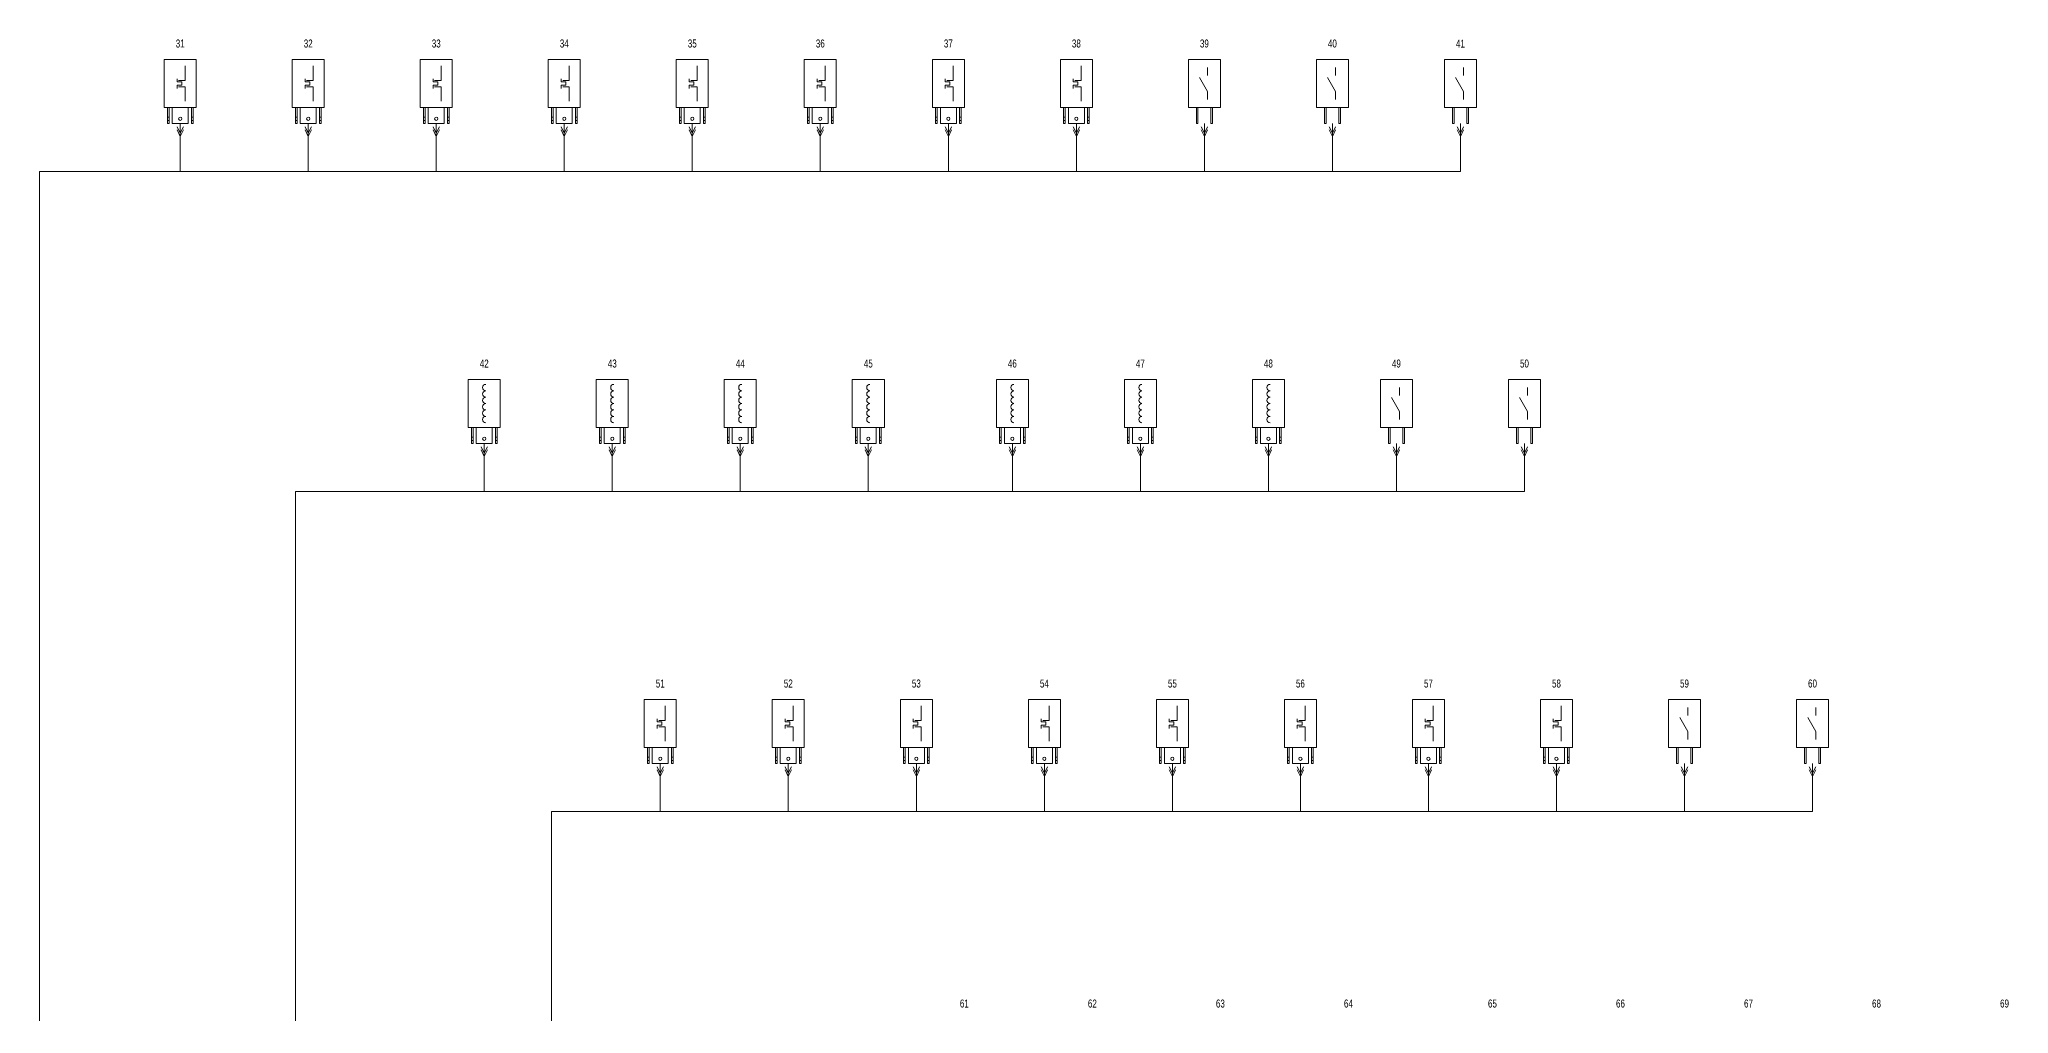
# Model space of a CAD drawing. Header units: millimetres. Extents: x -1553 to 3050, y 170 to 1953.
# Drawn here: x 1512 to 2743, y 1344 to 1953 of the extents above; entities that cross this region are included whole.
import ezdxf

# ---------------------------------------------------------------- set-up
doc = ezdxf.new("R2010")
doc.units = ezdxf.units.MM
doc.layers.add('drawing', color=7, linetype='CONTINUOUS', lineweight=0)
doc.styles.get("Standard").update_dxf_attribs({"font": 'txt', "width": 0.75})

# ---------------------------------------------------------------- blocks, each defined once
blk = doc.blocks.new('vac-relay')
at = {"layer": 'drawing'}
for p, q in [((-10, 7), (-10, 8)), ((-10, 8), (0, 8)), ((0, 7), (-10, 7)), ((-10, -5), (-10, 5)), ((-10, 5), (0, 5)), ((-8, 7), (-8, 8)), ((-6, 7), (-6, 8)), ((0, -10), (0, 10)), ((0, 10), (30, 10)), ((14, 2), (12, 2)), ((13, -3), (13, 1)), ((14, -1), (14, 2)), ((16, -1), (16, 2)), ((16, 2), (18, 2)), ((17, 1), (17, -3)), ((30, 10), (30, -10)), ((0, -5), (-10, -5)), ((0, -7), (-10, -7)), ((-10, -7), (-10, -8)), ((-10, -8), (0, -8)), ((-8, -7), (-8, -8)), ((-6, -7), (-6, -8)), ((30, -10), (0, -10)), ((4, -3), (13, -3)), ((16, -1), (14, -1)), ((17, -3), (26, -3))]:
    blk.add_line(p, q, dxfattribs=at)
blk.add_circle((-7, 0), 1, dxfattribs=at)
blk = doc.blocks.new('end-switch')
at = {"layer": 'drawing'}
for p, q in [((0, 5), (-10, 5)), ((-10, 5), (-10, 4)), ((-10, 4), (0, 4)), ((0, 10), (30, 10)), ((0, -10), (0, 10)), ((10, -2), (18.7, 3)), ((30, 10), (30, -10)), ((0, -4), (-10, -4)), ((-10, -4), (-10, -5)), ((-10, -5), (0, -5)), ((0, -5), (0, -5)), ((30, -10), (0, -10)), ((5, -2), (10, -2)), ((20, -2), (25, -2))]:
    blk.add_line(p, q, dxfattribs=at)
blk = doc.blocks.new('solenoid')
at = {"layer": 'drawing'}
for p, q in [((-10, 7), (-10, 8)), ((-10, 8), (0, 8)), ((0, 7), (-10, 7)), ((-10, -5), (-10, 5)), ((-10, 5), (0, 5)), ((-8, 7), (-8, 8)), ((-6, 7), (-6, 8)), ((0, -10), (0, 10)), ((0, 10), (30, 10)), ((30, 10), (30, -10)), ((0, -5), (-10, -5)), ((0, -7), (-10, -7)), ((-10, -7), (-10, -8)), ((-10, -8), (0, -8)), ((-8, -7), (-8, -8)), ((-6, -7), (-6, -8)), ((30, -10), (0, -10))]:
    blk.add_line(p, q, dxfattribs=at)
blk.add_circle((-7, 0), 1, dxfattribs=at)
for centre in [(5, -1), (9, -1), (13, -1), (17, -1), (21, -1), (25, -1)]:
    blk.add_arc(centre, 2, 0, 180, dxfattribs=at)

msp = doc.modelspace()

# ---------------------------------------------------------------- linework, layer by layer
at = {"layer": 'drawing'}
for p, q in [((1598, 1898), (1600, 1894)), ((1600, 1892), (1598, 1896)), ((1600, 1870), (1600, 1900)), ((1600, 1894), (1602, 1898)), ((1602, 1896), (1600, 1892)), ((1678, 1898), (1680, 1894)), ((1680, 1892), (1678, 1896)), ((1680, 1870), (1680, 1900)), ((1680, 1894), (1682, 1898)), ((1682, 1896), (1680, 1892)), ((1758, 1898), (1760, 1894)), ((1760, 1892), (1758, 1896)), ((1760, 1870), (1760, 1900)), ((1760, 1894), (1762, 1898)), ((1762, 1896), (1760, 1892)), ((1838, 1898), (1840, 1894)), ((1840, 1892), (1838, 1896)), ((1840, 1870), (1840, 1900)), ((1840, 1894), (1842, 1898)), ((1842, 1896), (1840, 1892)), ((1918, 1898), (1920, 1894)), ((1920, 1892), (1918, 1896)), ((1920, 1870), (1920, 1900)), ((1920, 1894), (1922, 1898)), ((1922, 1896), (1920, 1892)), ((1998, 1898), (2000, 1894)), ((2000, 1892), (1998, 1896)), ((2000, 1870), (2000, 1900)), ((2000, 1894), (2002, 1898)), ((2002, 1896), (2000, 1892)), ((2078, 1898), (2080, 1894)), ((2080, 1892), (2078, 1896)), ((2080, 1870), (2080, 1900)), ((2080, 1894), (2082, 1898)), ((2082, 1896), (2080, 1892)), ((2158, 1898), (2160, 1894)), ((2160, 1892), (2158, 1896)), ((2160, 1870), (2160, 1900)), ((2160, 1894), (2162, 1898)), ((2162, 1896), (2160, 1892)), ((2238, 1898), (2240, 1894)), ((2240, 1892), (2238, 1896)), ((2240, 1870), (2240, 1900)), ((2240, 1894), (2242, 1898)), ((2242, 1896), (2240, 1892)), ((2318, 1898), (2320, 1894)), ((2320, 1892), (2318, 1896)), ((2320, 1870), (2320, 1900)), ((2320, 1894), (2322, 1898)), ((2322, 1896), (2320, 1892)), ((2398, 1898), (2400, 1894)), ((2400, 1892), (2398, 1896)), ((2400, 1870), (2400, 1900)), ((2400, 1900), (2400, 1900)), ((2400, 1894), (2402, 1898)), ((2402, 1896), (2400, 1892)), ((1512, 400), (1512, 1870)), ((1512, 1870), (1600, 1870)), ((1600, 1870), (1680, 1870)), ((1680, 1870), (1760, 1870)), ((1760, 1870), (1840, 1870)), ((1840, 1870), (1920, 1870)), ((1920, 1870), (2000, 1870)), ((2000, 1870), (2080, 1870)), ((2080, 1870), (2160, 1870)), ((2160, 1870), (2240, 1870)), ((2240, 1870), (2320, 1870)), ((2320, 1870), (2400, 1870)), ((1790, 1670), (1790, 1700)), ((1870, 1670), (1870, 1700)), ((1950, 1670), (1950, 1700)), ((2030, 1670), (2030, 1700)), ((2120, 1670), (2120, 1700)), ((2200, 1670), (2200, 1700)), ((2280, 1670), (2280, 1700)), ((2360, 1670), (2360, 1700)), ((2440, 1670), (2440, 1700)), ((1788, 1698), (1790, 1694)), ((1790, 1692), (1788, 1696)), ((1790, 1694), (1792, 1698)), ((1792, 1696), (1790, 1692)), ((1868, 1698), (1870, 1694)), ((1870, 1692), (1868, 1696)), ((1870, 1694), (1872, 1698)), ((1872, 1696), (1870, 1692)), ((1948, 1698), (1950, 1694)), ((1950, 1692), (1948, 1696)), ((1950, 1694), (1952, 1698)), ((1952, 1696), (1950, 1692)), ((2028, 1698), (2030, 1694)), ((2030, 1692), (2028, 1696)), ((2030, 1694), (2032, 1698)), ((2032, 1696), (2030, 1692)), ((2118, 1698), (2120, 1694)), ((2120, 1692), (2118, 1696)), ((2120, 1694), (2122, 1698)), ((2122, 1696), (2120, 1692)), ((2198, 1698), (2200, 1694)), ((2200, 1692), (2198, 1696)), ((2200, 1694), (2202, 1698)), ((2202, 1696), (2200, 1692)), ((2278, 1698), (2280, 1694)), ((2280, 1692), (2278, 1696)), ((2280, 1694), (2282, 1698)), ((2282, 1696), (2280, 1692)), ((2358, 1698), (2360, 1694)), ((2360, 1692), (2358, 1696)), ((2360, 1694), (2362, 1698)), ((2362, 1696), (2360, 1692)), ((2438, 1698), (2440, 1694)), ((2440, 1692), (2438, 1696)), ((2440, 1694), (2442, 1698)), ((2442, 1696), (2440, 1692)), ((1672, 400), (1672, 1670)), ((1672, 1670), (1790, 1670)), ((1790, 1670), (1870, 1670)), ((1870, 1670), (1950, 1670)), ((1950, 1670), (2030, 1670)), ((2030, 1670), (2120, 1670)), ((2120, 1670), (2200, 1670)), ((2200, 1670), (2280, 1670)), ((2280, 1670), (2360, 1670)), ((2360, 1670), (2440, 1670)), ((1898, 1498), (1900, 1494)), ((1900, 1492), (1898, 1496)), ((1900, 1470), (1900, 1500)), ((1900, 1494), (1902, 1498)), ((1902, 1496), (1900, 1492)), ((1978, 1498), (1980, 1494)), ((1980, 1492), (1978, 1496)), ((1980, 1470), (1980, 1500)), ((1980, 1494), (1982, 1498)), ((1982, 1496), (1980, 1492)), ((2058, 1498), (2060, 1494)), ((2060, 1492), (2058, 1496)), ((2060, 1470), (2060, 1500)), ((2060, 1494), (2062, 1498)), ((2062, 1496), (2060, 1492)), ((2138, 1498), (2140, 1494)), ((2140, 1492), (2138, 1496)), ((2140, 1470), (2140, 1500)), ((2140, 1494), (2142, 1498)), ((2142, 1496), (2140, 1492)), ((2218, 1498), (2220, 1494)), ((2220, 1492), (2218, 1496)), ((2220, 1470), (2220, 1500)), ((2220, 1494), (2222, 1498)), ((2222, 1496), (2220, 1492)), ((2298, 1498), (2300, 1494)), ((2300, 1492), (2298, 1496)), ((2300, 1470), (2300, 1500)), ((2300, 1494), (2302, 1498)), ((2302, 1496), (2300, 1492)), ((2378, 1498), (2380, 1494)), ((2380, 1492), (2378, 1496)), ((2380, 1470), (2380, 1500)), ((2380, 1494), (2382, 1498)), ((2382, 1496), (2380, 1492)), ((2458, 1498), (2460, 1494)), ((2460, 1492), (2458, 1496)), ((2460, 1470), (2460, 1500)), ((2460, 1494), (2462, 1498)), ((2462, 1496), (2460, 1492)), ((2538, 1498), (2540, 1494)), ((2540, 1492), (2538, 1496)), ((2540, 1470), (2540, 1500)), ((2540, 1494), (2542, 1498)), ((2542, 1496), (2540, 1492)), ((2618, 1498), (2620, 1494)), ((2620, 1492), (2618, 1496)), ((2620, 1470), (2620, 1500)), ((2620, 1494), (2622, 1498)), ((2622, 1496), (2620, 1492)), ((1832, 400), (1832, 1470)), ((1832, 1470), (1900, 1470)), ((1900, 1470), (1980, 1470)), ((1980, 1470), (2060, 1470)), ((2060, 1470), (2140, 1470)), ((2140, 1470), (2220, 1470)), ((2220, 1470), (2300, 1470)), ((2300, 1470), (2380, 1470)), ((2380, 1470), (2460, 1470)), ((2460, 1470), (2540, 1470)), ((2540, 1470), (2620, 1470))]:
    msp.add_line(p, q, dxfattribs=at)

# ---------------------------------------------------------------- block references
at = {"layer": 'drawing', "rotation": 90}
for name, p in [('vac-relay', (1600, 1910)), ('vac-relay', (1680, 1910)), ('vac-relay', (1760, 1910)), ('vac-relay', (1840, 1910)), ('vac-relay', (1920, 1910)), ('vac-relay', (2000, 1910)), ('vac-relay', (2080, 1910)), ('vac-relay', (2160, 1910)), ('end-switch', (2240, 1910)), ('end-switch', (2320, 1910)), ('end-switch', (2400, 1910)), ('solenoid', (1790, 1710)), ('solenoid', (1870, 1710)), ('solenoid', (1950, 1710)), ('solenoid', (2030, 1710)), ('solenoid', (2120, 1710)), ('solenoid', (2200, 1710)), ('solenoid', (2280, 1710)), ('end-switch', (2360, 1710)), ('end-switch', (2440, 1710)), ('vac-relay', (1900, 1510)), ('vac-relay', (1980, 1510)), ('vac-relay', (2060, 1510)), ('vac-relay', (2140, 1510)), ('vac-relay', (2220, 1510)), ('vac-relay', (2300, 1510)), ('vac-relay', (2380, 1510)), ('vac-relay', (2460, 1510)), ('end-switch', (2540, 1510)), ('end-switch', (2620, 1510))]:
    msp.add_blockref(name, p, dxfattribs=at)

# ---------------------------------------------------------------- texts
at = {"layer": 'drawing', "char_height": 5, "width": 100, "attachment_point": 5}
for s, insert in [('31', (1600, 1950)), ('32', (1680, 1950)), ('33', (1760, 1950)), ('34', (1840, 1950)), ('35', (1920, 1950)), ('36', (2000, 1950)), ('37', (2080, 1950)), ('38', (2160, 1950)), ('39', (2240, 1950)), ('40', (2320, 1950)), ('41', (2400, 1950)), ('42', (1790, 1750)), ('43', (1870, 1750)), ('44', (1950, 1750)), ('45', (2030, 1750)), ('46', (2120, 1750)), ('47', (2200, 1750)), ('48', (2280, 1750)), ('49', (2360, 1750)), ('50', (2440, 1750)), ('51', (1900, 1550)), ('52', (1980, 1550)), ('53', (2060, 1550)), ('54', (2140, 1550)), ('55', (2220, 1550)), ('56', (2300, 1550)), ('57', (2380, 1550)), ('58', (2460, 1550)), ('59', (2540, 1550)), ('60', (2620, 1550)), ('61', (2090, 1350)), ('62', (2170, 1350)), ('63', (2250, 1350)), ('64', (2330, 1350)), ('65', (2420, 1350)), ('66', (2500, 1350)), ('67', (2580, 1350)), ('68', (2660, 1350)), ('69', (2740, 1350))]:
    msp.add_mtext(s, dxfattribs=dict(at, insert=insert))

doc.saveas('drawing.dxf')
